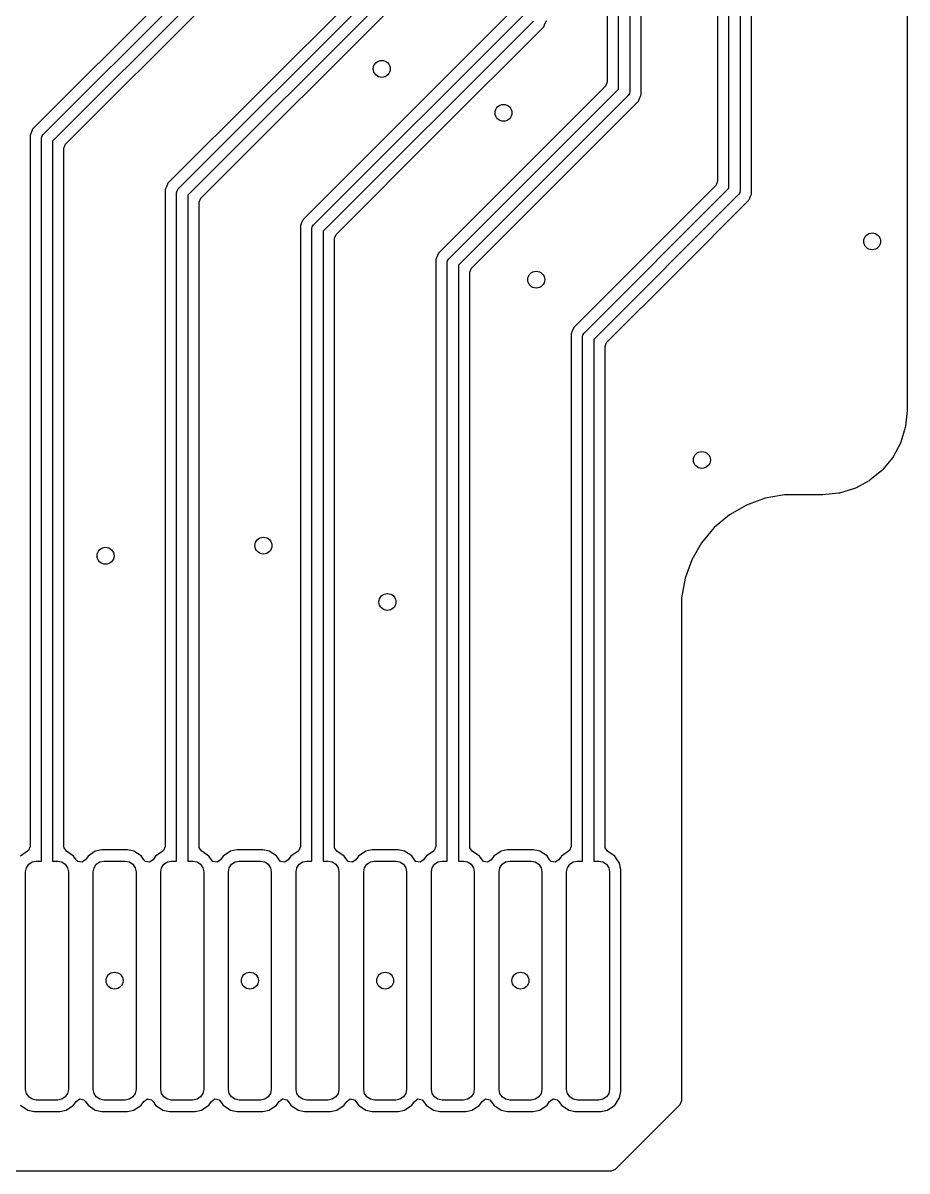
# Model space of a CAD drawing. Extents: x 114.9 to 199.6, y -137.1 to -76.7.
# Drawn here: x 191.74 to 199.58, y -137.15 to -126.96 of the extents above; entities that cross this region are included whole.
import ezdxf

# ---------------------------------------------------------------- set-up
doc = ezdxf.new("R2010")
doc.units = 0
doc.layers.add('BLACK', color=7, linetype='CONTINUOUS')

msp = doc.modelspace()

# ---------------------------------------------------------------- linework, layer by layer
at = {"layer": 'BLACK', "linetype": 'CONTINUOUS'}
for p, q in [((199.5795, -77.402406), (199.5795, -130.397593)), ((197.02, -127.549289), (197.02, -119.66765)), ((197.12, -119.667502), (197.12, -127.57)), ((197.2205, -127.599936), (197.2205, -119.700444)), ((196.9195, -119.701473), (196.9195, -127.487364)), ((197.8995, -121.941473), (197.8995, -128.367363)), ((198, -128.429289), (198, -121.90765)), ((198.1, -121.907502), (198.1, -128.45)), ((198.2005, -128.479936), (198.2005, -121.940444)), ((194.365148, -125.362011), (191.822413, -127.904746)), ((191.914645, -127.954645), (194.48, -125.38929)), ((194.565355, -125.445355), (192, -128.01071)), ((195.295148, -126.112011), (193.022413, -128.384746)), ((193.114645, -128.434645), (195.41, -126.139289)), ((195.495355, -126.195356), (193.2, -128.49071)), ((193.314852, -128.517987), (195.587585, -126.245254)), ((192.114852, -128.037988), (193.376026, -126.776814)), ((196.065148, -126.862011), (194.222413, -128.704746)), ((194.314645, -128.754645), (196.18, -126.889289)), ((196.265355, -126.945356), (194.4, -128.81071)), ((195.41569, -127.937149), (196.357587, -126.995252)), ((196.357587, -126.995252), (196.364297, -126.979049)), ((196.364297, -126.979049), (196.3805, -126.939936)), ((196.905148, -127.522012), (195.422414, -129.004745)), ((196.9195, -127.487364), (196.905148, -127.522012)), ((195.514645, -129.054645), (197.02, -127.549289)), ((197.105356, -127.605355), (195.6, -129.11071)), ((197.116194, -127.589134), (197.105356, -127.605355)), ((197.12, -127.57), (197.116194, -127.589134)), ((197.197588, -127.655251), (197.206908, -127.632749)), ((197.206908, -127.632749), (197.212215, -127.619938)), ((197.212215, -127.619936), (197.213158, -127.61766)), ((197.212215, -127.619938), (197.212215, -127.619936)), ((197.213158, -127.61766), (197.2205, -127.599936)), ((196.450828, -128.402011), (197.197588, -127.655251)), ((191.80899, -127.937151), (191.7995, -127.960064)), ((191.822413, -127.904746), (191.80899, -127.937149)), ((191.80899, -127.937149), (191.80899, -127.937151)), ((194.514852, -128.837987), (195.41569, -127.937149)), ((191.7995, -127.960064), (191.7995, -127.960065)), ((191.7995, -127.960065), (191.7995, -134.270767)), ((191.9, -127.99), (191.903806, -127.970866)), ((191.9, -134.4), (191.9, -127.99)), ((191.903806, -127.970866), (191.914645, -127.954645)), ((192, -128.01071), (192, -134.4)), ((192.1005, -128.072636), (192.114852, -128.037988)), ((192.1005, -134.270767), (192.1005, -128.072636)), ((193.00899, -128.417151), (192.9995, -128.440064)), ((192.9995, -128.440064), (192.9995, -128.440065)), ((192.9995, -128.440065), (192.9995, -134.270767)), ((193.022413, -128.384746), (193.00899, -128.417149)), ((193.00899, -128.417149), (193.00899, -128.417151)), ((193.1, -128.47), (193.103806, -128.450866)), ((193.103806, -128.450866), (193.114645, -128.434645)), ((195.714852, -129.137987), (196.450828, -128.402011)), ((197.885148, -128.402011), (196.622413, -129.664746)), ((196.714645, -129.714645), (198, -128.429289)), ((197.8995, -128.367363), (197.885148, -128.402011)), ((198.1, -128.45), (198.096194, -128.469134)), ((193.1, -134.4), (193.1, -128.47)), ((193.2, -128.49071), (193.2, -134.4)), ((193.3005, -128.552635), (193.314852, -128.517987)), ((193.3005, -134.270767), (193.3005, -128.552635)), ((198.085356, -128.485355), (196.8, -129.77071)), ((197.540204, -129.172635), (198.177588, -128.535251)), ((198.096194, -128.469134), (198.085356, -128.485355)), ((198.177588, -128.535251), (198.184739, -128.517987)), ((198.184739, -128.517987), (198.192215, -128.499938)), ((198.192215, -128.499936), (198.2005, -128.479936)), ((198.192215, -128.499938), (198.192215, -128.499936)), ((194.20899, -128.737151), (194.1995, -128.760064)), ((194.1995, -128.760064), (194.1995, -128.760065)), ((194.1995, -128.760065), (194.1995, -134.270767)), ((194.222413, -128.704746), (194.20899, -128.737149)), ((194.20899, -128.737149), (194.20899, -128.737151)), ((194.303806, -128.770866), (194.314645, -128.754645)), ((194.3, -128.79), (194.303806, -128.770866)), ((194.3, -134.4), (194.3, -128.79)), ((194.4, -128.81071), (194.4, -134.4)), ((194.5005, -128.872635), (194.514852, -128.837987)), ((194.5005, -134.270767), (194.5005, -128.872635)), ((195.414128, -129.024749), (195.3995, -129.060062)), ((195.3995, -129.060062), (195.3995, -134.270767)), ((195.414129, -129.024747), (195.414128, -129.024749)), ((195.422411, -129.00475), (195.414129, -129.024747)), ((195.422414, -129.004745), (195.422411, -129.00475)), ((195.5, -129.09), (195.503806, -129.070866)), ((195.503806, -129.070866), (195.514645, -129.054645)), ((195.5, -134.4), (195.5, -129.09)), ((195.6, -129.11071), (195.6, -134.4)), ((195.7005, -129.172635), (195.714852, -129.137987)), ((195.7005, -134.270767), (195.7005, -129.172635)), ((196.914852, -129.797987), (197.540204, -129.172635)), ((196.622413, -129.664746), (196.60899, -129.697149)), ((196.60899, -129.697151), (196.5995, -129.720064)), ((196.5995, -129.720064), (196.5995, -129.720065)), ((196.5995, -129.720065), (196.5995, -134.270767)), ((196.60899, -129.697149), (196.60899, -129.697151)), ((196.7, -129.75), (196.703806, -129.730866)), ((196.7, -134.4), (196.7, -129.75)), ((196.703806, -129.730866), (196.714645, -129.714645)), ((196.8, -129.77071), (196.8, -134.4)), ((196.9005, -129.832635), (196.914852, -129.797987)), ((196.9005, -134.270767), (196.9005, -129.832635)), ((199.579264, -130.402396), (199.565571, -130.541417)), ((199.5795, -130.397593), (199.579264, -130.402396)), ((199.563697, -130.550838), (199.523849, -130.682201)), ((199.565571, -130.541417), (199.563697, -130.550838)), ((199.520173, -130.691076), (199.45546, -130.812144)), ((199.523849, -130.682201), (199.520173, -130.691076)), ((199.450124, -130.82013), (199.363038, -130.926245)), ((199.45546, -130.812144), (199.450124, -130.82013)), ((199.356245, -130.933038), (199.25013, -131.020124)), ((199.363038, -130.926245), (199.356245, -130.933038)), ((199.112201, -131.093849), (198.980838, -131.133697)), ((199.121076, -131.090173), (199.112201, -131.093849)), ((199.242144, -131.02546), (199.121076, -131.090173)), ((199.25013, -131.020124), (199.242144, -131.02546)), ((198.320057, -131.1799), (198.155556, -131.239774)), ((198.320061, -131.179899), (198.320057, -131.1799)), ((198.320062, -131.179899), (198.320061, -131.179899)), ((198.389316, -131.167687), (198.320062, -131.179899)), ((198.492467, -131.1495), (198.389316, -131.167687)), ((198.827593, -131.1495), (198.492467, -131.1495)), ((198.832396, -131.149264), (198.827593, -131.1495)), ((198.971417, -131.135571), (198.832396, -131.149264)), ((198.980838, -131.133697), (198.971417, -131.135571)), ((198.155548, -131.239778), (198.003945, -131.327307)), ((198.155556, -131.239774), (198.155548, -131.239778)), ((198.003939, -131.327312), (197.869838, -131.439835)), ((198.003945, -131.327307), (198.003939, -131.327312)), ((197.869835, -131.439838), (197.757312, -131.573939)), ((197.869838, -131.439835), (197.869835, -131.439838)), ((197.757307, -131.573945), (197.669778, -131.725548)), ((197.757312, -131.573939), (197.757307, -131.573945)), ((197.669774, -131.725556), (197.6099, -131.890057)), ((197.669778, -131.725548), (197.669774, -131.725556)), ((197.6099, -131.890057), (197.5795, -132.062467)), ((197.5795, -132.062467), (197.5795, -136.525943)), ((191.777723, -134.311509), (191.714051, -134.354051)), ((191.785148, -134.305415), (191.777723, -134.311509)), ((191.7995, -134.270767), (191.785148, -134.305415)), ((192.101442, -134.280327), (192.1005, -134.270767)), ((192.122277, -134.311509), (192.101442, -134.280327)), ((192.185948, -134.354051), (192.122277, -134.311509)), ((192.209258, -134.388938), (192.185948, -134.354051)), ((192.314051, -134.354051), (192.290742, -134.388938)), ((192.378717, -134.310844), (192.314051, -134.354051)), ((192.378719, -134.310843), (192.378717, -134.310844)), ((192.37872, -134.310843), (192.378719, -134.310843)), ((192.406011, -134.305415), (192.37872, -134.310843)), ((192.435748, -134.2995), (192.406011, -134.305415)), ((192.664251, -134.2995), (192.435748, -134.2995)), ((192.664255, -134.2995), (192.664251, -134.2995)), ((192.709875, -134.308574), (192.664255, -134.2995)), ((192.721281, -134.310843), (192.709875, -134.308574)), ((192.785947, -134.35405), (192.721281, -134.310843)), ((192.809258, -134.388938), (192.785947, -134.35405)), ((192.914051, -134.354051), (192.890742, -134.388938)), ((192.977723, -134.311509), (192.914051, -134.354051)), ((192.985148, -134.305415), (192.977723, -134.311509)), ((192.9995, -134.270767), (192.985148, -134.305415)), ((193.301442, -134.280327), (193.3005, -134.270767)), ((193.322277, -134.311509), (193.301442, -134.280327)), ((193.385948, -134.354051), (193.322277, -134.311509)), ((193.409258, -134.388938), (193.385948, -134.354051)), ((193.514051, -134.354051), (193.490742, -134.388938)), ((193.578717, -134.310844), (193.514051, -134.354051)), ((193.578719, -134.310843), (193.578717, -134.310844)), ((193.57872, -134.310843), (193.578719, -134.310843)), ((193.606011, -134.305415), (193.57872, -134.310843)), ((193.635748, -134.2995), (193.606011, -134.305415)), ((193.864251, -134.2995), (193.635748, -134.2995)), ((193.864255, -134.2995), (193.864251, -134.2995)), ((193.909875, -134.308574), (193.864255, -134.2995)), ((193.921281, -134.310843), (193.909875, -134.308574)), ((193.985947, -134.35405), (193.921281, -134.310843)), ((194.009258, -134.388938), (193.985947, -134.35405)), ((194.114051, -134.354051), (194.090742, -134.388938)), ((194.177723, -134.311509), (194.114051, -134.354051)), ((194.185148, -134.305415), (194.177723, -134.311509)), ((194.1995, -134.270767), (194.185148, -134.305415)), ((194.501442, -134.280327), (194.5005, -134.270767)), ((194.522277, -134.311509), (194.501442, -134.280327)), ((194.585948, -134.354051), (194.522277, -134.311509)), ((194.609258, -134.388938), (194.585948, -134.354051)), ((194.714051, -134.354051), (194.690742, -134.388938)), ((194.778717, -134.310844), (194.714051, -134.354051)), ((194.778719, -134.310843), (194.778717, -134.310844)), ((194.77872, -134.310843), (194.778719, -134.310843)), ((194.806011, -134.305415), (194.77872, -134.310843)), ((194.835748, -134.2995), (194.806011, -134.305415)), ((195.064251, -134.2995), (194.835748, -134.2995)), ((195.064255, -134.2995), (195.064251, -134.2995)), ((195.109875, -134.308574), (195.064255, -134.2995)), ((195.121281, -134.310843), (195.109875, -134.308574)), ((195.185947, -134.35405), (195.121281, -134.310843)), ((195.209258, -134.388938), (195.185947, -134.35405)), ((195.314051, -134.354051), (195.290742, -134.388938)), ((195.377723, -134.311509), (195.314051, -134.354051)), ((195.385148, -134.305415), (195.377723, -134.311509)), ((195.3995, -134.270767), (195.385148, -134.305415)), ((195.701442, -134.280327), (195.7005, -134.270767)), ((195.722277, -134.311509), (195.701442, -134.280327)), ((195.785948, -134.354051), (195.722277, -134.311509)), ((195.809258, -134.388938), (195.785948, -134.354051)), ((195.914051, -134.354051), (195.890742, -134.388938)), ((195.978717, -134.310844), (195.914051, -134.354051)), ((195.978719, -134.310843), (195.978717, -134.310844)), ((195.97872, -134.310843), (195.978719, -134.310843)), ((196.006011, -134.305415), (195.97872, -134.310843)), ((196.035748, -134.2995), (196.006011, -134.305415)), ((196.264251, -134.2995), (196.035748, -134.2995)), ((196.264255, -134.2995), (196.264251, -134.2995)), ((196.309875, -134.308574), (196.264255, -134.2995)), ((196.321281, -134.310843), (196.309875, -134.308574)), ((196.385947, -134.35405), (196.321281, -134.310843)), ((196.409258, -134.388938), (196.385947, -134.35405)), ((196.514051, -134.354051), (196.490742, -134.388938)), ((196.577723, -134.311509), (196.514051, -134.354051)), ((196.585148, -134.305415), (196.577723, -134.311509)), ((196.5995, -134.270767), (196.585148, -134.305415)), ((196.901442, -134.280327), (196.9005, -134.270767)), ((196.922277, -134.311509), (196.901442, -134.280327)), ((196.985948, -134.354051), (196.922277, -134.311509)), ((197.009258, -134.388938), (196.985948, -134.354051)), ((191.76, -134.495), (191.767231, -134.458645)), ((191.767231, -134.458645), (191.787825, -134.427825)), ((191.787825, -134.427825), (191.818645, -134.407231)), ((191.818645, -134.407231), (191.855, -134.4)), ((191.855, -134.4), (191.9, -134.4)), ((192, -134.4), (192.045, -134.4)), ((192.045, -134.4), (192.081355, -134.407231)), ((192.081355, -134.407231), (192.112175, -134.427825)), ((192.112175, -134.427825), (192.132769, -134.458645)), ((192.132769, -134.458645), (192.14, -134.495)), ((192.222777, -134.402457), (192.209258, -134.388938)), ((192.25956, -134.409773), (192.222777, -134.402457)), ((192.290742, -134.388938), (192.25956, -134.409773)), ((192.36, -134.495), (192.367231, -134.458645)), ((192.367231, -134.458645), (192.387825, -134.427825)), ((192.387825, -134.427825), (192.418645, -134.407231)), ((192.418645, -134.407231), (192.455, -134.4)), ((192.455, -134.4), (192.645, -134.4)), ((192.645, -134.4), (192.681355, -134.407231)), ((192.681355, -134.407231), (192.712175, -134.427825)), ((192.712175, -134.427825), (192.732769, -134.458645)), ((192.732769, -134.458645), (192.74, -134.495)), ((192.822777, -134.402457), (192.809258, -134.388938)), ((192.85956, -134.409773), (192.822777, -134.402457)), ((192.890742, -134.388938), (192.85956, -134.409773)), ((192.96, -134.495), (192.967231, -134.458645)), ((192.967231, -134.458645), (192.987825, -134.427825)), ((192.987825, -134.427825), (193.018645, -134.407231)), ((193.018645, -134.407231), (193.055, -134.4)), ((193.055, -134.4), (193.1, -134.4)), ((193.2, -134.4), (193.245, -134.4)), ((193.245, -134.4), (193.281355, -134.407231)), ((193.281355, -134.407231), (193.312175, -134.427825)), ((193.312175, -134.427825), (193.332769, -134.458645)), ((193.332769, -134.458645), (193.34, -134.495)), ((193.422777, -134.402457), (193.409258, -134.388938)), ((193.45956, -134.409773), (193.422777, -134.402457)), ((193.490742, -134.388938), (193.45956, -134.409773)), ((193.56, -134.495), (193.567231, -134.458645)), ((193.567231, -134.458645), (193.587825, -134.427825)), ((193.587825, -134.427825), (193.618645, -134.407231)), ((193.618645, -134.407231), (193.655, -134.4)), ((193.655, -134.4), (193.845, -134.4)), ((193.845, -134.4), (193.881355, -134.407231)), ((193.881355, -134.407231), (193.912175, -134.427825)), ((193.912175, -134.427825), (193.932769, -134.458645)), ((193.932769, -134.458645), (193.94, -134.495)), ((194.022777, -134.402457), (194.009258, -134.388938)), ((194.05956, -134.409773), (194.022777, -134.402457)), ((194.090742, -134.388938), (194.05956, -134.409773)), ((194.16, -134.495), (194.167231, -134.458645)), ((194.167231, -134.458645), (194.187825, -134.427825)), ((194.187825, -134.427825), (194.218645, -134.407231)), ((194.218645, -134.407231), (194.255, -134.4)), ((194.255, -134.4), (194.3, -134.4)), ((194.4, -134.4), (194.445, -134.4)), ((194.445, -134.4), (194.481355, -134.407231)), ((194.481355, -134.407231), (194.512175, -134.427825)), ((194.512175, -134.427825), (194.532769, -134.458645)), ((194.532769, -134.458645), (194.54, -134.495)), ((194.622777, -134.402457), (194.609258, -134.388938)), ((194.65956, -134.409773), (194.622777, -134.402457)), ((194.690742, -134.388938), (194.65956, -134.409773)), ((194.76, -134.495), (194.767231, -134.458645)), ((194.767231, -134.458645), (194.787825, -134.427825)), ((194.787825, -134.427825), (194.818645, -134.407231)), ((194.818645, -134.407231), (194.855, -134.4)), ((194.855, -134.4), (195.045, -134.4)), ((195.045, -134.4), (195.081355, -134.407231)), ((195.081355, -134.407231), (195.112175, -134.427825)), ((195.112175, -134.427825), (195.132769, -134.458645)), ((195.132769, -134.458645), (195.14, -134.495)), ((195.222777, -134.402457), (195.209258, -134.388938)), ((195.25956, -134.409773), (195.222777, -134.402457)), ((195.290742, -134.388938), (195.25956, -134.409773)), ((195.36, -134.495), (195.367231, -134.458645)), ((195.367231, -134.458645), (195.387825, -134.427825)), ((195.387825, -134.427825), (195.418645, -134.407231)), ((195.418645, -134.407231), (195.455, -134.4)), ((195.455, -134.4), (195.5, -134.4)), ((195.6, -134.4), (195.645, -134.4)), ((195.645, -134.4), (195.681355, -134.407231)), ((195.681355, -134.407231), (195.712175, -134.427825)), ((195.712175, -134.427825), (195.732769, -134.458645)), ((195.732769, -134.458645), (195.74, -134.495)), ((195.822777, -134.402457), (195.809258, -134.388938)), ((195.85956, -134.409773), (195.822777, -134.402457)), ((195.890742, -134.388938), (195.85956, -134.409773)), ((195.96, -134.495), (195.967231, -134.458645)), ((195.967231, -134.458645), (195.987825, -134.427825)), ((195.987825, -134.427825), (196.018645, -134.407231)), ((196.018645, -134.407231), (196.055, -134.4)), ((196.055, -134.4), (196.245, -134.4)), ((196.245, -134.4), (196.281355, -134.407231)), ((196.281355, -134.407231), (196.312175, -134.427825)), ((196.312175, -134.427825), (196.332769, -134.458645)), ((196.332769, -134.458645), (196.34, -134.495)), ((196.422777, -134.402457), (196.409258, -134.388938)), ((196.45956, -134.409773), (196.422777, -134.402457)), ((196.490742, -134.388938), (196.45956, -134.409773)), ((196.56, -134.495), (196.567231, -134.458645)), ((196.567231, -134.458645), (196.587825, -134.427825)), ((196.587825, -134.427825), (196.618645, -134.407231)), ((196.618645, -134.407231), (196.655, -134.4)), ((196.655, -134.4), (196.7, -134.4)), ((196.8, -134.4), (196.845, -134.4)), ((196.845, -134.4), (196.881355, -134.407231)), ((196.881355, -134.407231), (196.912175, -134.427825)), ((196.912175, -134.427825), (196.932769, -134.458645)), ((196.932769, -134.458645), (196.94, -134.495)), ((197.029157, -134.41872), (197.009258, -134.388938)), ((197.040499, -134.475746), (197.029157, -134.41872)), ((191.76, -136.425), (191.76, -134.495)), ((192.14, -134.495), (192.14, -136.425)), ((192.36, -136.425), (192.36, -134.495)), ((192.74, -134.495), (192.74, -136.425)), ((192.96, -136.425), (192.96, -134.495)), ((193.34, -134.495), (193.34, -136.425)), ((193.56, -136.425), (193.56, -134.495)), ((193.94, -134.495), (193.94, -136.425)), ((194.16, -136.425), (194.16, -134.495)), ((194.54, -134.495), (194.54, -136.425)), ((194.76, -136.425), (194.76, -134.495)), ((195.14, -134.495), (195.14, -136.425)), ((195.36, -136.425), (195.36, -134.495)), ((195.74, -134.495), (195.74, -136.425)), ((195.96, -136.425), (195.96, -134.495)), ((196.34, -134.495), (196.34, -136.425)), ((196.56, -136.425), (196.56, -134.495)), ((196.94, -134.495), (196.94, -136.425)), ((197.0405, -136.444255), (197.040499, -134.475746)), ((191.767231, -136.461355), (191.76, -136.425)), ((191.787825, -136.492175), (191.767231, -136.461355)), ((191.818645, -136.512769), (191.787825, -136.492175)), ((192.112175, -136.492175), (192.081355, -136.512769)), ((192.132769, -136.461355), (192.112175, -136.492175)), ((192.14, -136.425), (192.132769, -136.461355)), ((192.367231, -136.461355), (192.36, -136.425)), ((192.387825, -136.492175), (192.367231, -136.461355)), ((192.418645, -136.512769), (192.387825, -136.492175)), ((192.712175, -136.492175), (192.681355, -136.512769)), ((192.732769, -136.461355), (192.712175, -136.492175)), ((192.74, -136.425), (192.732769, -136.461355)), ((192.967231, -136.461355), (192.96, -136.425)), ((192.987825, -136.492175), (192.967231, -136.461355)), ((193.018645, -136.512769), (192.987825, -136.492175)), ((193.312175, -136.492175), (193.281355, -136.512769)), ((193.332769, -136.461355), (193.312175, -136.492175)), ((193.34, -136.425), (193.332769, -136.461355)), ((193.567231, -136.461355), (193.56, -136.425)), ((193.587825, -136.492175), (193.567231, -136.461355)), ((193.618645, -136.512769), (193.587825, -136.492175)), ((193.912175, -136.492175), (193.881355, -136.512769)), ((193.932769, -136.461355), (193.912175, -136.492175)), ((193.94, -136.425), (193.932769, -136.461355)), ((194.167231, -136.461355), (194.16, -136.425)), ((194.187825, -136.492175), (194.167231, -136.461355)), ((194.218645, -136.512769), (194.187825, -136.492175)), ((194.512175, -136.492175), (194.481355, -136.512769)), ((194.532769, -136.461355), (194.512175, -136.492175)), ((194.54, -136.425), (194.532769, -136.461355)), ((194.767231, -136.461355), (194.76, -136.425)), ((194.787825, -136.492175), (194.767231, -136.461355)), ((194.818645, -136.512769), (194.787825, -136.492175)), ((195.112175, -136.492175), (195.081355, -136.512769)), ((195.132769, -136.461355), (195.112175, -136.492175)), ((195.14, -136.425), (195.132769, -136.461355)), ((195.367231, -136.461355), (195.36, -136.425)), ((195.387825, -136.492175), (195.367231, -136.461355)), ((195.418645, -136.512769), (195.387825, -136.492175)), ((195.712175, -136.492175), (195.681355, -136.512769)), ((195.732769, -136.461355), (195.712175, -136.492175)), ((195.74, -136.425), (195.732769, -136.461355)), ((195.967231, -136.461355), (195.96, -136.425)), ((195.987825, -136.492175), (195.967231, -136.461355)), ((196.018645, -136.512769), (195.987825, -136.492175)), ((196.312175, -136.492175), (196.281355, -136.512769)), ((196.332769, -136.461355), (196.312175, -136.492175)), ((196.34, -136.425), (196.332769, -136.461355)), ((196.567231, -136.461355), (196.56, -136.425)), ((196.587825, -136.492175), (196.567231, -136.461355)), ((196.618645, -136.512769), (196.587825, -136.492175)), ((196.912175, -136.492175), (196.881355, -136.512769)), ((196.932769, -136.461355), (196.912175, -136.492175)), ((196.94, -136.425), (196.932769, -136.461355)), ((197.018292, -136.517541), (197.029157, -136.50128)), ((197.029157, -136.50128), (197.0405, -136.444255)), ((191.714052, -136.565949), (191.778718, -136.609156)), ((191.778718, -136.609156), (191.77872, -136.609157)), ((191.77872, -136.609157), (191.835745, -136.6205)), ((191.855, -136.52), (191.818645, -136.512769)), ((192.045, -136.52), (191.855, -136.52)), ((192.081355, -136.512769), (192.045, -136.52)), ((192.064254, -136.620499), (192.12128, -136.609157)), ((192.12128, -136.609157), (192.185948, -136.565948)), ((192.185948, -136.565948), (192.209257, -136.531061)), ((192.209257, -136.531061), (192.240438, -136.510226)), ((192.240438, -136.510226), (192.27722, -136.517541)), ((192.27722, -136.517541), (192.290741, -136.531061)), ((192.290741, -136.531061), (192.314052, -136.565949)), ((192.314052, -136.565949), (192.378718, -136.609156)), ((192.378718, -136.609156), (192.37872, -136.609157)), ((192.37872, -136.609157), (192.435745, -136.6205)), ((192.455, -136.52), (192.418645, -136.512769)), ((192.645, -136.52), (192.455, -136.52)), ((192.681355, -136.512769), (192.645, -136.52)), ((192.664254, -136.620499), (192.72128, -136.609157)), ((192.72128, -136.609157), (192.785948, -136.565948)), ((192.785948, -136.565948), (192.809257, -136.531061)), ((192.809257, -136.531061), (192.840438, -136.510226)), ((192.840438, -136.510226), (192.87722, -136.517541)), ((192.87722, -136.517541), (192.890741, -136.531061)), ((192.890741, -136.531061), (192.914052, -136.565949)), ((192.914052, -136.565949), (192.978718, -136.609156)), ((192.978718, -136.609156), (192.97872, -136.609157)), ((192.97872, -136.609157), (193.035745, -136.6205)), ((193.055, -136.52), (193.018645, -136.512769)), ((193.245, -136.52), (193.055, -136.52)), ((193.281355, -136.512769), (193.245, -136.52)), ((193.264254, -136.620499), (193.32128, -136.609157)), ((193.32128, -136.609157), (193.385948, -136.565948)), ((193.385948, -136.565948), (193.409257, -136.531061)), ((193.409257, -136.531061), (193.440438, -136.510226)), ((193.440438, -136.510226), (193.47722, -136.517541)), ((193.47722, -136.517541), (193.490741, -136.531061)), ((193.490741, -136.531061), (193.514052, -136.565949)), ((193.514052, -136.565949), (193.578718, -136.609156)), ((193.578718, -136.609156), (193.57872, -136.609157)), ((193.57872, -136.609157), (193.635745, -136.6205)), ((193.655, -136.52), (193.618645, -136.512769)), ((193.845, -136.52), (193.655, -136.52)), ((193.881355, -136.512769), (193.845, -136.52)), ((193.864254, -136.620499), (193.92128, -136.609157)), ((193.92128, -136.609157), (193.985948, -136.565948)), ((193.985948, -136.565948), (194.009257, -136.531061)), ((194.009257, -136.531061), (194.040438, -136.510226)), ((194.040438, -136.510226), (194.07722, -136.517541)), ((194.07722, -136.517541), (194.090741, -136.531061)), ((194.090741, -136.531061), (194.114052, -136.565949)), ((194.114052, -136.565949), (194.178718, -136.609156)), ((194.178718, -136.609156), (194.17872, -136.609157)), ((194.17872, -136.609157), (194.235745, -136.6205)), ((194.255, -136.52), (194.218645, -136.512769)), ((194.445, -136.52), (194.255, -136.52)), ((194.481355, -136.512769), (194.445, -136.52)), ((194.464254, -136.620499), (194.52128, -136.609157)), ((194.52128, -136.609157), (194.585948, -136.565948)), ((194.585948, -136.565948), (194.609257, -136.531061)), ((194.609257, -136.531061), (194.640438, -136.510226)), ((194.640438, -136.510226), (194.67722, -136.517541)), ((194.67722, -136.517541), (194.690741, -136.531061)), ((194.690741, -136.531061), (194.714052, -136.565949)), ((194.714052, -136.565949), (194.778718, -136.609156)), ((194.778718, -136.609156), (194.77872, -136.609157)), ((194.77872, -136.609157), (194.835745, -136.6205)), ((194.855, -136.52), (194.818645, -136.512769)), ((195.045, -136.52), (194.855, -136.52)), ((195.081355, -136.512769), (195.045, -136.52)), ((195.064254, -136.620499), (195.12128, -136.609157)), ((195.12128, -136.609157), (195.185948, -136.565948)), ((195.185948, -136.565948), (195.209257, -136.531061)), ((195.209257, -136.531061), (195.240438, -136.510226)), ((195.240438, -136.510226), (195.27722, -136.517541)), ((195.27722, -136.517541), (195.290741, -136.531061)), ((195.290741, -136.531061), (195.314052, -136.565949)), ((195.314052, -136.565949), (195.378718, -136.609156)), ((195.378718, -136.609156), (195.37872, -136.609157)), ((195.37872, -136.609157), (195.435745, -136.6205)), ((195.455, -136.52), (195.418645, -136.512769)), ((195.645, -136.52), (195.455, -136.52)), ((195.681355, -136.512769), (195.645, -136.52)), ((195.664254, -136.620499), (195.72128, -136.609157)), ((195.72128, -136.609157), (195.785948, -136.565948)), ((195.785948, -136.565948), (195.809257, -136.531061)), ((195.809257, -136.531061), (195.840438, -136.510226)), ((195.840438, -136.510226), (195.87722, -136.517541)), ((195.87722, -136.517541), (195.890741, -136.531061)), ((195.890741, -136.531061), (195.914052, -136.565949)), ((195.914052, -136.565949), (195.978718, -136.609156)), ((195.978718, -136.609156), (195.97872, -136.609157)), ((195.97872, -136.609157), (196.035745, -136.6205)), ((196.055, -136.52), (196.018645, -136.512769)), ((196.245, -136.52), (196.055, -136.52)), ((196.281355, -136.512769), (196.245, -136.52)), ((196.264254, -136.620499), (196.32128, -136.609157)), ((196.32128, -136.609157), (196.385948, -136.565948)), ((196.385948, -136.565948), (196.409257, -136.531061)), ((196.409257, -136.531061), (196.440438, -136.510226)), ((196.440438, -136.510226), (196.47722, -136.517541)), ((196.47722, -136.517541), (196.490741, -136.531061)), ((196.490741, -136.531061), (196.514052, -136.565949)), ((196.514052, -136.565949), (196.578718, -136.609156)), ((196.578718, -136.609156), (196.57872, -136.609157)), ((196.57872, -136.609157), (196.635745, -136.6205)), ((196.655, -136.52), (196.618645, -136.512769)), ((196.845, -136.52), (196.655, -136.52)), ((196.881355, -136.512769), (196.845, -136.52)), ((196.864254, -136.620499), (196.92128, -136.609157)), ((196.92128, -136.609157), (196.985948, -136.565948)), ((196.985948, -136.565948), (196.989528, -136.560591)), ((196.989528, -136.560591), (197.018292, -136.517541)), ((197.565148, -136.560591), (196.990591, -137.135148)), ((197.5795, -136.525943), (197.565148, -136.560591)), ((191.835745, -136.6205), (192.064254, -136.620499)), ((192.435745, -136.6205), (192.664254, -136.620499)), ((193.035745, -136.6205), (193.264254, -136.620499)), ((193.635745, -136.6205), (193.864254, -136.620499)), ((194.235745, -136.6205), (194.464254, -136.620499)), ((194.835745, -136.6205), (195.064254, -136.620499)), ((195.435745, -136.6205), (195.664254, -136.620499)), ((196.035745, -136.6205), (196.264254, -136.620499)), ((196.635745, -136.6205), (196.864254, -136.620499)), ((196.955943, -137.1495), (180.344057, -137.1495)), ((196.990591, -137.135148), (196.955943, -137.1495))]:
    msp.add_line(p, q, dxfattribs=at)
at = {"layer": 'BLACK'}
for centre in [(194.92, -127.37), (196, -127.76), (199.27, -128.9), (196.29, -129.24), (197.76, -130.84), (192.47, -131.69), (193.87, -131.6), (194.97, -132.1), (192.55, -135.46), (193.75, -135.46), (194.95, -135.46), (196.15, -135.46)]:
    msp.add_circle(centre, 0.075, dxfattribs=at)

doc.saveas('drawing.dxf')
